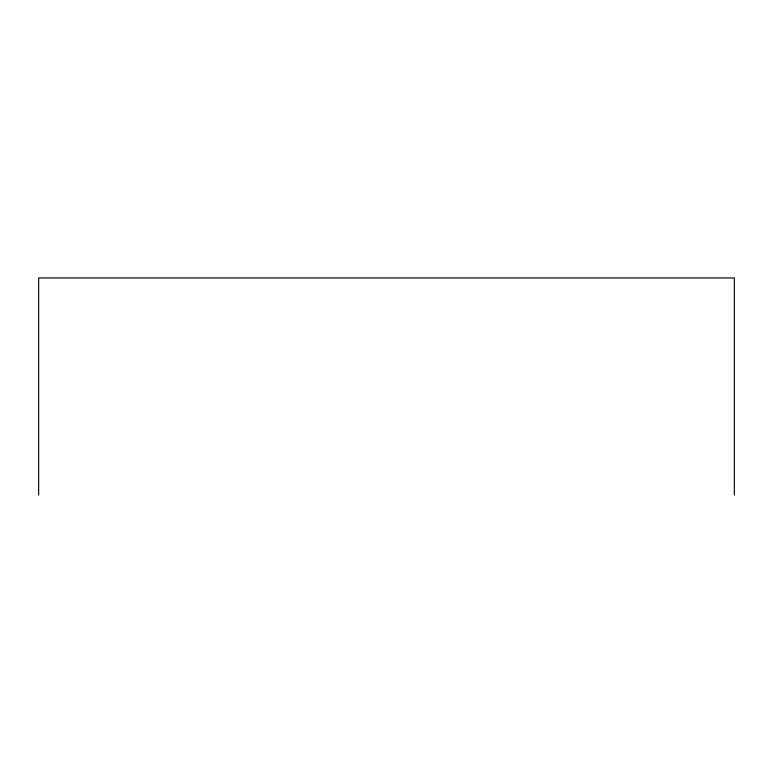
<?xml version="1.0" encoding="UTF-8"?>
<svg xmlns="http://www.w3.org/2000/svg" width="773" height="773" viewBox="0 0 773 773"><rect width="100%" height="100%" fill="white"/><g stroke="black" fill="none" stroke-linecap="round" stroke-linejoin="round"><path stroke-width="1.16" d="M734.35 495.049L734.35 277.951L38.65 277.951L38.65 495.049"/></g></svg>
